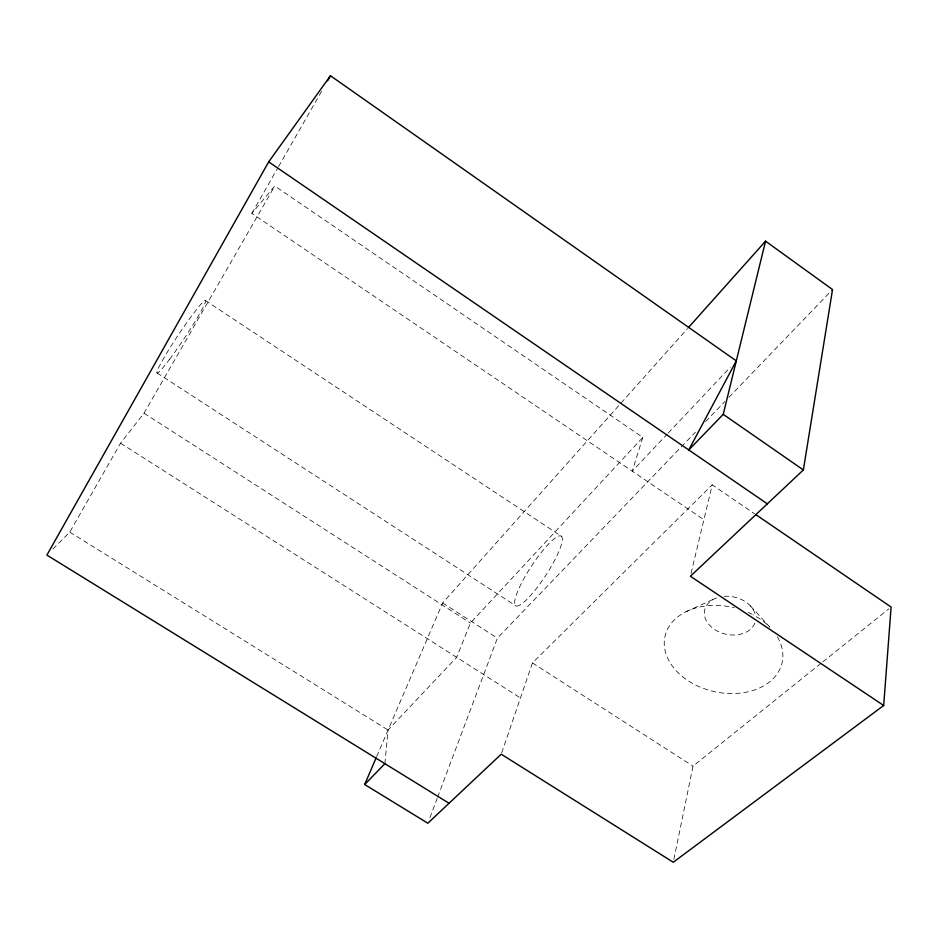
<?xml version="1.0" encoding="UTF-8"?>
<svg xmlns="http://www.w3.org/2000/svg" width="938" height="938" viewBox="0 0 938 938"><rect width="100%" height="100%" fill="white"/><g stroke="black" fill="none" stroke-linecap="round" stroke-linejoin="round"><path stroke-width="0.7" stroke-dasharray="4.69 3.52" d="M384.885 763.661L388.074 730.034L456.654 657.339L470.407 623.043L642.8 437.401L274.799 185.982L251.83 213.395L703.887 519.722M673.871 859.384L693.018 766.147L821.653 662.814M691.06 573.411L712.223 484.829L754.527 513.731M642.8 437.401L632.247 471.181L667.27 434.06M501.678 752.827L532.456 662.92L712.223 484.829M429.897 817.737L437.12 798.543M437.624 797.171L497.386 638.145L695.433 432.148M376.666 756.614L442.654 602.946L687.507 328.605M52.856 549.093L69.752 532.104L120.545 443.193L144.006 413.212L274.799 185.982M251.83 213.395L277.8 167.937M278.527 166.671L321.816 90.904M668.266 432.993L730.303 367.239M705.587 421.584L724.886 401.511M728.943 397.29L832.534 289.537M822.802 661.9L888.825 608.868M686.03 611.728L714.088 598.972M69.752 532.104L388.074 730.034M120.545 443.193L520.461 697.989M442.654 602.946L497.386 638.145M144.006 413.212L470.407 623.043M532.456 662.92L693.018 766.147M156.986 372.925L515.994 605.936M205.316 300.394L561.475 536.313A41.612 8.536 -56.8 0 1 532.444 593.391A41.612 8.536 -56.8 0 1 521.481 583.155A41.612 8.536 -56.8 0 1 561.475 536.313M750.423 605.925L769.828 627.076A60.02 43.113 12.7 0 0 752.98 614.742M777.332 636.808A60.02 43.113 12.7 0 1 737.022 693.405A60.02 43.113 12.7 0 1 664.245 644.207A60.02 43.113 12.7 0 1 734.372 607.754M748.254 612.455A60.02 43.113 12.7 0 1 751.83 614.144M754.797 623.149A25.959 19.03 12.3 0 1 713.584 628.788A25.959 19.03 12.3 0 1 718.86 597.201M724.183 596.322A25.959 19.03 12.3 0 1 755.512 615.703M169.532 359.36A43.605 3.435 -56.3 0 0 205.598 300.793A43.605 3.435 -56.3 0 0 168.629 350.038A43.605 3.435 -56.3 0 0 169.532 359.36"/><path stroke-width="1.41" d="M376.091 757.939L364.683 784.52L427.845 823.224L501.209 754.199L673.285 862.257L883.69 705.493L891.1 607.038L755.735 514.552M883.69 705.493L690.38 576.237L803.362 469.95L832.534 289.537L765.549 241.172L688.48 327.514M449.056 803.268L46.9 555.097L268.69 161.864L330.469 75.743L736.307 360.872L688.762 449.947L723.233 414.35L765.549 241.172M327.585 80.797L330.469 75.743M364.683 784.52L384.885 763.661M268.69 161.864L767.343 503.835M723.233 414.35L803.362 469.95"/></g></svg>
